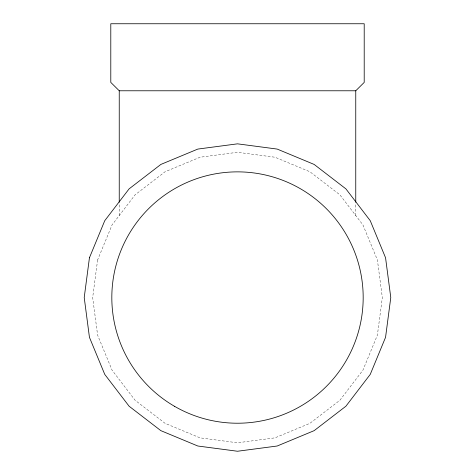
<?xml version="1.0" encoding="UTF-8"?>
<svg xmlns="http://www.w3.org/2000/svg" width="475" height="475" viewBox="0 0 475 475"><rect width="100%" height="100%" fill="white"/><g stroke="black" fill="none" stroke-linecap="round" stroke-linejoin="round"><path stroke-width="0.36" stroke-dasharray="2.38 1.78" d="M119.243 215.537L119.243 203.727M355.757 215.537L355.757 203.727M97.607 259.95L92.667 297.54L97.607 335.136L112.07 370.168L135.09 400.253L165.086 423.338L200.017 437.849L237.5 442.801L274.983 437.849L309.914 423.338L339.91 400.253L362.93 370.168L377.393 335.136L382.333 297.54L377.393 259.95L362.93 224.912L339.91 194.833L309.914 171.748L274.983 157.237L237.5 152.285L200.017 157.237L165.086 171.748L135.09 194.833L112.07 224.912L97.607 259.95"/><path stroke-width="0.71" d="M119.243 202.249L119.243 90.778L110.794 82.401L110.794 23.75L364.206 23.75L364.206 82.401L355.757 90.778L119.243 90.778M355.757 202.249L355.757 90.778M89.442 257.765L84.218 297.54L89.442 337.321L104.749 374.389L129.105 406.22L160.853 430.653L197.82 446.013L237.5 451.25L277.18 446.013L314.147 430.653L345.895 406.22L370.251 374.389L385.558 337.321L390.782 297.54L385.558 257.765L370.251 220.697L345.895 188.866L314.147 164.433L277.18 149.073L237.5 143.836L197.82 149.073L160.853 164.433L129.105 188.866L104.749 220.697L89.442 257.765M174.521 406.303A125.679 125.679 0 0 0 363.179 297.7A125.679 125.679 0 0 0 174.8 188.623A125.679 125.679 0 0 0 174.521 406.303"/></g></svg>
